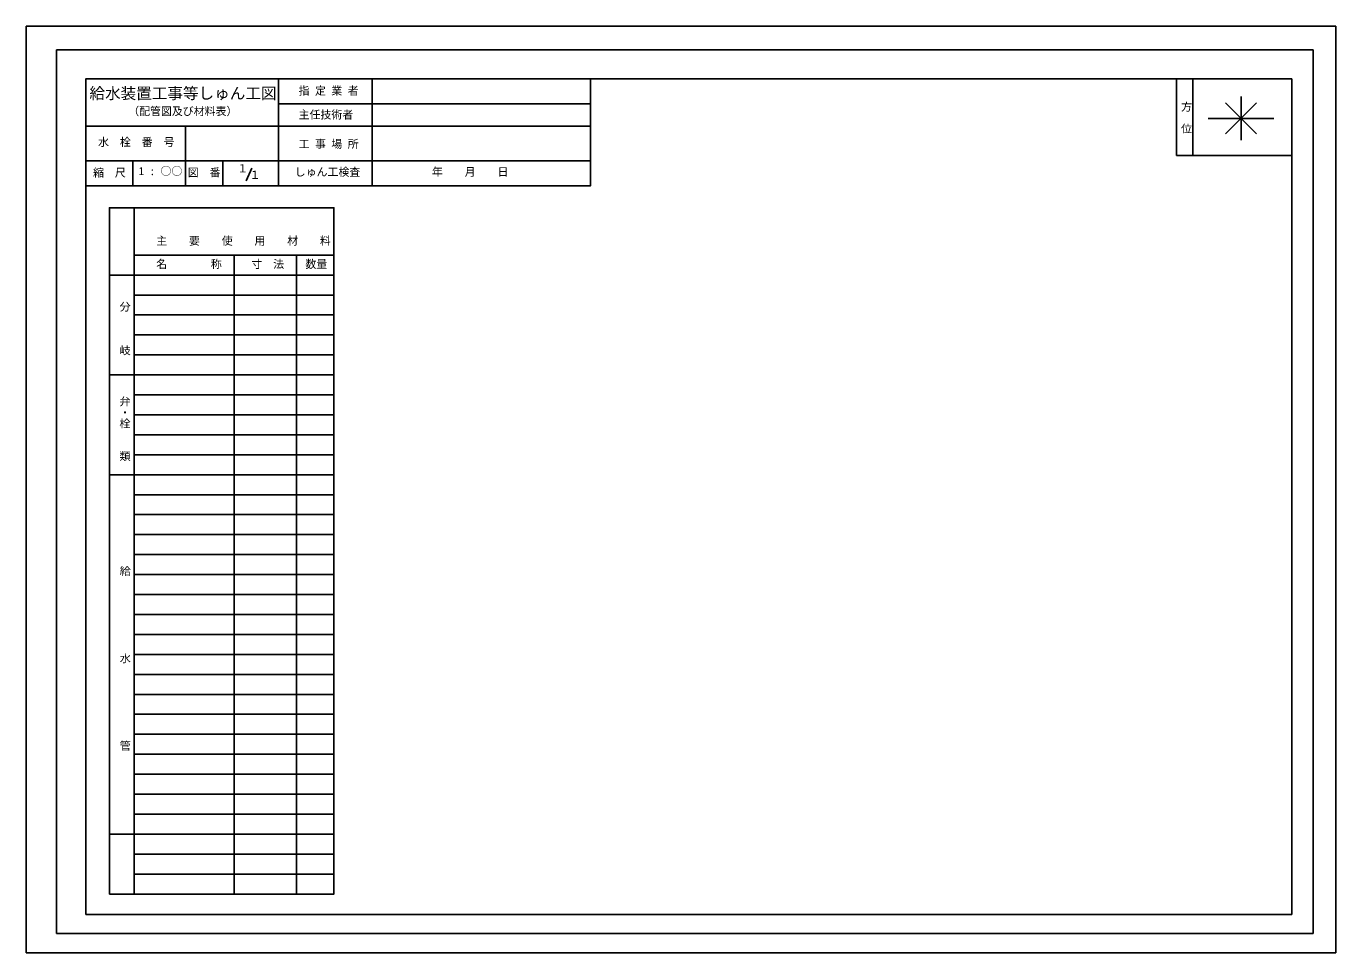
# Model space of a CAD drawing. Units: millimetres, scale not verified. Extents: x -10500 to 10500, y -7425 to 7425.
import ezdxf
from ezdxf.enums import TextEntityAlignment as Align

# ---------------------------------------------------------------- set-up
doc = ezdxf.new("R2010")
doc.units = ezdxf.units.MM
doc.header["$LTSCALE"] = 50
doc.layers.add('0-0_0', color=7, linetype='Continuous')
doc.layers.add('1-8_PAPERLAYER', color=7, linetype='Continuous')
doc.styles.add('@ＭＳ ゴシック', font='')
doc.styles.add('ＭＳ ゴシック', font='')
doc.styles.get('@ＭＳ ゴシック').set_extended_font_data('@MS Gothic')
doc.styles.get('ＭＳ ゴシック').set_extended_font_data('MS Gothic')

msp = doc.modelspace()

# ---------------------------------------------------------------- linework, layer by layer
at = {"layer": '0-0_0'}
msp.add_lwpolyline([(10136.06, 7043.83), (10136.06, -7115.36), (-10012.04, -7115.36), (-10012.04, 7043.83)], close=True, dxfattribs=at)
at = {"layer": '1-8_PAPERLAYER'}
for p, q in [((-6453.79, 4865.85), (-6453.79, 6580.49)), ((-6453.79, 6580.49), (-1453.79, 6580.49)), ((-4953.79, 6580.49), (-4953.79, 4865.85)), ((7944.56, 6580.49), (7944.56, 5354.67)), ((8206.95, 6580.49), (8206.95, 5354.67)), ((-6453.79, 6180.49), (-1453.79, 6180.49)), ((9228.25, 6194.87), (8732.08, 5701.1)), ((8732.08, 6194.87), (9228.25, 5701.1)), ((8980.17, 6297.99), (8980.17, 5597.99)), ((8455.17, 5947.99), (9505.17, 5947.99)), ((-9544.52, 5821.45), (-6453.79, 5821.45)), ((-7943.95, 5821.45), (-7943.95, 4865.85)), ((-6453.79, 5821.45), (-1453.79, 5821.45)), ((-9544.52, 5266.04), (-6453.79, 5266.04)), ((-8790.63, 5266.04), (-8790.63, 4865.85)), ((-7347.41, 5266.04), (-7347.41, 4865.85)), ((-6453.79, 5266.04), (-1453.79, 5266.04)), ((7944.56, 5354.67), (9794.56, 5354.67)), ((-6882.2, 5151.61), (-6974.58, 4949.24)), ((-8766.13, -6483.23), (-8766.13, 4516.77)), ((-8766.13, 3756.77), (-5566.13, 3756.77)), ((-7166.13, -6483.23), (-7166.13, 3756.77)), ((-6166.13, -6483.23), (-6166.13, 3756.77)), ((-9166.13, 3436.77), (-5566.13, 3436.77)), ((-8766.13, 3116.77), (-5566.13, 3116.77)), ((-8766.13, 2796.77), (-5566.13, 2796.77)), ((-8766.13, 2476.77), (-5566.13, 2476.77)), ((-8766.13, 2156.77), (-5566.13, 2156.77)), ((-9166.13, 1836.77), (-5566.13, 1836.77)), ((-8766.13, 1516.77), (-5566.13, 1516.77)), ((-8766.13, 1196.77), (-5566.13, 1196.77)), ((-8766.13, 876.77), (-5566.13, 876.77)), ((-8766.13, 556.77), (-5566.13, 556.77)), ((-9166.13, 236.77), (-5566.13, 236.77)), ((-8766.13, -83.23), (-5566.13, -83.23)), ((-8766.13, -403.23), (-5566.13, -403.23)), ((-8766.13, -723.23), (-5566.13, -723.23)), ((-8766.13, -1043.23), (-5566.13, -1043.23)), ((-8766.13, -1363.23), (-5566.13, -1363.23)), ((-8766.13, -1683.23), (-5566.13, -1683.23)), ((-8766.13, -2003.23), (-5566.13, -2003.23)), ((-8766.13, -2323.23), (-5566.13, -2323.23)), ((-8766.13, -2643.23), (-5566.13, -2643.23)), ((-8766.13, -2963.23), (-5566.13, -2963.23)), ((-8766.13, -3283.23), (-5566.13, -3283.23)), ((-8766.13, -3603.23), (-5566.13, -3603.23)), ((-8766.13, -3923.23), (-5566.13, -3923.23)), ((-8766.13, -4243.23), (-5566.13, -4243.23)), ((-8766.13, -4563.23), (-5566.13, -4563.23)), ((-8766.13, -4883.23), (-5566.13, -4883.23)), ((-8766.13, -5203.23), (-5566.13, -5203.23)), ((-9166.13, -5523.23), (-5566.13, -5523.23)), ((-8766.13, -5843.23), (-5566.13, -5843.23)), ((-8766.13, -6163.23), (-5566.13, -6163.23))]:
    msp.add_line(p, q, dxfattribs=at)
for points in [[(-10500, -7425), (10500, -7425), (10500, 7425), (-10500, 7425)], [(-9544.52, -6809.32), (9794.56, -6809.32), (9794.56, 6580.49), (-9544.52, 6580.49)], [(-9544.52, 4865.85), (-1453.79, 4865.85), (-1453.79, 6580.49), (-9544.52, 6580.49)], [(-9166.13, -6483.23), (-5566.13, -6483.23), (-5566.13, 4516.77), (-9166.13, 4516.77)]]:
    msp.add_lwpolyline(points, close=True, dxfattribs=at)

# ---------------------------------------------------------------- texts
at = {"layer": '0-0_0', "style": 'ＭＳ ゴシック'}
msp.add_text('給水装置工事等しゅん工図', height=183.3, dxfattribs=at).set_placement((-9485.72, 6203.85), align=Align.BOTTOM_LEFT)
at = {"layer": '1-8_PAPERLAYER', "style": 'ＭＳ ゴシック'}
for s, p in [('指 定 業 者', (-6131.39, 6288.02)), ('（配管図及び材料表）', (-8863.85, 5959.35)), ('主任技術者', (-6131.39, 5904.36)), ('水\u3000栓\u3000番\u3000号', (-9347.1, 5465.35)), ('工 事 場 所', (-6131.39, 5434.85)), ('縮\u3000尺', (-9427.55, 4974.82)), ('1 : ○○', (-8695.42, 4999.73)), ('図\u3000番', (-7909.81, 4976.67)), ('１', (-7117.37, 5043.06)), ('１', (-6919.09, 4939.98)), ('しゅん工検査', (-6193.23, 4986.4)), ('\u3000\u3000\u3000\u3000年\u3000\u3000月\u3000\u3000日', (-4693.23, 4987.81)), ('主\u3000\u3000要\u3000\u3000使\u3000\u3000用\u3000\u3000材\u3000\u3000料', (-8414.69, 3883.01)), ('名\u3000\u3000\u3000\u3000称', (-8414.69, 3510.28)), ('寸\u3000法', (-6889.82, 3509.72)), ('数量', (-6023.41, 3509.16))]:
    msp.add_text(s, height=128.3, dxfattribs=at).set_placement(p, align=Align.BOTTOM_LEFT)
at = {"layer": '1-8_PAPERLAYER', "style": '@ＭＳ ゴシック'}
for s, p in [('方\u3000位', (8000.59, 6224.11)), ('分\u3000\u3000\u3000岐', (-9020.49, 3019.26)), ('弁・栓\u3000\u3000類', (-9022.41, 1498.62)), ('給\u3000\u3000\u3000\u3000\u3000\u3000\u3000水\u3000\u3000\u3000\u3000\u3000\u3000\u3000管', (-9017.15, -1216.6))]:
    msp.add_text(s, height=128.3, rotation=270, dxfattribs=at).set_placement(p, align=Align.BOTTOM_LEFT)

doc.saveas('drawing.dxf')
